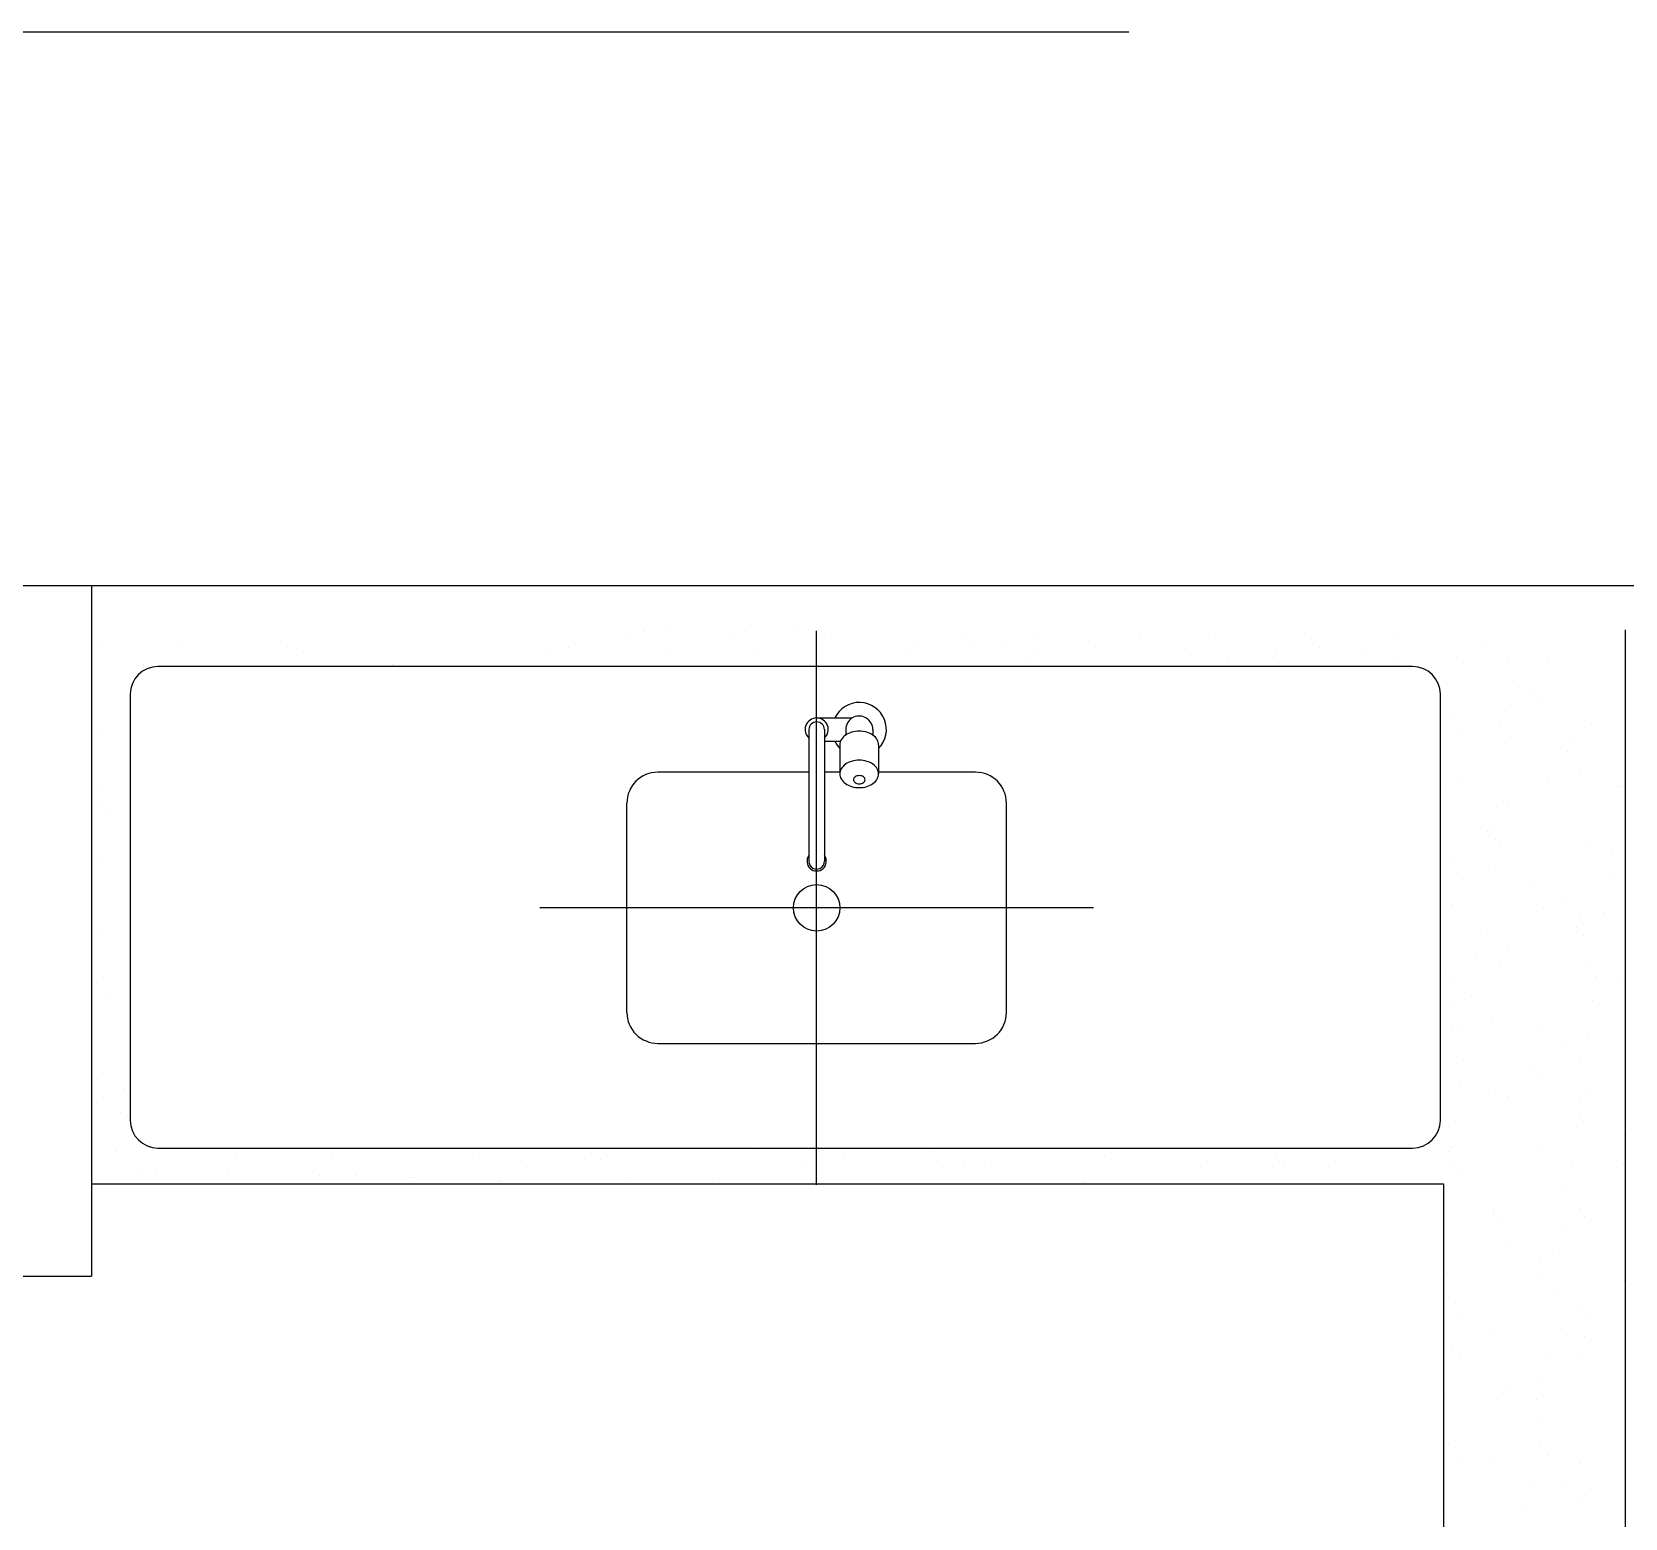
# Model space of a CAD drawing. Extents: x -109 to 1815, y -14679 to 345.
# Drawn here: x 34.534 to 36.26, y 9.682 to 11.292 of the extents above; entities that cross this region are included whole.
import ezdxf

# ---------------------------------------------------------------- set-up
doc = ezdxf.new("R2010")
doc.units = 0
doc.header["$MEASUREMENT"] = 0
doc.linetypes.add('HIDDEN', pattern=[0.375, 0.25, -0.125])
for name, color, linetype in [('COZ', 1, 'CONTINUOUS'), ('PROJCASA', 3, 'HIDDEN'), ('VARANDA', 1, 'CONTINUOUS')]:
    doc.layers.add(name, color=color, linetype=linetype)

# ---------------------------------------------------------------- blocks, each defined once
blk = doc.blocks.new('PIA-E-PL')
at = {"layer": 'COZ'}
for p, q in [((0.435, 0.245), (0.165, 0.245)), ((0.125, 0.205), (0.125, 0.08)), ((0.475, -0.205), (0.475, 0.205)), ((0.07, 0.0725), (0.077, 0.0725)), ((0.0896, 0.08), (0.1272, 0.08)), ((0.055, 0), (0.055, 0.0435)), ((0.07, 0.0375), (0.077, 0.0375)), ((0.085, 0.01), (0.085, 0.0309)), ((0.0896, 0.03), (0.1272, 0.03)), ((0.125, 0.03), (0.125, 0.01)), ((0.07, 0.01), (0.24, 0.01)), ((0.07, -0.01), (0.24, -0.01)), ((0.125, -0.01), (0.125, -0.205)), ((0.435, -0.245), (0.165, -0.245))]:
    blk.add_line(p, q, dxfattribs=at)
blk.add_lwpolyline([(0.0896, 0.08, 0.133256), (0.0832, 0.0783, 0.106756), (0.0771, 0.0727, 0.082828), (0.0734, 0.0649, 0.071352), (0.0719, 0.055, 0.071352), (0.0734, 0.0451, 0.082828), (0.0771, 0.0373, 0.106756), (0.0832, 0.0317, 0.133256), (0.0896, 0.03, 0.133256)], format="xyb", dxfattribs=at)
for points in [[(0.1272, 0.03, 0.133256), (0.1336, 0.0317, 0.106756), (0.1397, 0.0373, 0.082828), (0.1435, 0.0451, 0.071352), (0.1449, 0.055, 0.071352), (0.1435, 0.0649, 0.082828), (0.1397, 0.0727, 0.106756), (0.1336, 0.0783, 0.133256), (0.1272, 0.08, 0.133256), (0.1208, 0.0783, 0.106756), (0.1147, 0.0727, 0.082828), (0.111, 0.0649, 0.071352), (0.1095, 0.055, 0.071352), (0.111, 0.0451, 0.082828), (0.1147, 0.0373, 0.106756), (0.1208, 0.0317, 0.133256)], [(0.1347, 0.0625, 0.133256), (0.1328, 0.062, 0.106756), (0.131, 0.0603, 0.082828), (0.1298, 0.058, 0.071352), (0.1294, 0.055, 0.071352), (0.1298, 0.052, 0.082828), (0.131, 0.0497, 0.106756), (0.1328, 0.048, 0.133256), (0.1347, 0.0475, 0.133256), (0.1366, 0.048, 0.106756), (0.1385, 0.0497, 0.082828), (0.1396, 0.052, 0.071352), (0.14, 0.055, 0.071352), (0.1396, 0.058, 0.082828), (0.1385, 0.0603, 0.106756), (0.1366, 0.062, 0.133256)]]:
    blk.add_lwpolyline(points, format="xyb", close=True, dxfattribs=at)
blk.add_circle((0.3, 0), 0.03, dxfattribs=at)
for centre, radius, start, end in [((0.165, 0.205), 0.04, 90, 180), ((0.435, 0.205), 0.04, 0, 90), ((0.07, 0.055), 0.035, 45.5847, 244.6231), ((0.07, 0.055), 0.0175, 90, 204.62), ((0.045, 0.0435), 0.01, 0, 24.62), ((0.07, 0.055), 0.0175, 211.0027, 270), ((0.07, 0.055), 0.035, 295.3769, 314.4153), ((0.07, 0), 0.015, 41.8103, 318.1897), ((0.07, 0), 0.01, 90.0002, 270.0002), ((0.24, 0), 0.0125, 233.1301, 126.8699), ((0.24, 0), 0.01, 270.0001, 90.0001), ((0.165, -0.205), 0.04, 180, 270), ((0.435, -0.205), 0.04, 270, 0)]:
    blk.add_arc(centre, radius, start, end, dxfattribs=at)

msp = doc.modelspace()

# ---------------------------------------------------------------- linework, layer by layer
at = {"layer": 'PROJCASA', "ltscale": 12}
msp.add_line((32.7227, 11.2923), (55.8262, 11.2923), dxfattribs=at)
at = {"layer": 'VARANDA'}
for p, q in [((44.0727, 10.6923), (33.3227, 10.6923)), ((34.5989, 10.6923), (34.5989, 9.9445)), ((35.1788, 10.6392), (35.1788, 10.6392)), ((35.1973, 10.6431), (35.1973, 10.6431)), ((35.2258, 10.6441), (35.2258, 10.6441)), ((35.2952, 10.6399), (35.2952, 10.6399)), ((35.307, 10.6423), (35.307, 10.6423)), ((35.3593, 10.6436), (35.3593, 10.6436)), ((35.3845, 10.0436), (35.3845, 10.6436)), ((35.393, 10.6367), (35.393, 10.6367)), ((35.4909, 10.6335), (35.4909, 10.6335)), ((35.5456, 10.6417), (35.5456, 10.6417)), ((35.6199, 10.6403), (35.6199, 10.6403)), ((35.7347, 10.6367), (35.7347, 10.6367)), ((35.8161, 10.6364), (35.8161, 10.6364)), ((35.921, 10.6347), (35.921, 10.6347)), ((36.014, 10.6365), (36.014, 10.6365)), ((36.2604, 10.6445), (36.2604, 8.506)), ((34.6062, 10.6317), (34.6062, 10.6317)), ((34.6974, 10.627), (34.6974, 10.627)), ((34.8115, 10.6268), (34.8115, 10.6268)), ((34.8282, 10.6214), (34.8282, 10.6214)), ((35.0915, 10.6232), (35.0915, 10.6232)), ((35.1153, 10.6258), (35.1153, 10.6258)), ((35.2223, 10.6176), (35.2223, 10.6176)), ((35.3206, 10.6209), (35.3206, 10.6209)), ((35.4856, 10.6194), (35.4856, 10.6194)), ((35.5542, 10.6323), (35.5542, 10.6323)), ((35.5888, 10.6303), (35.5888, 10.6303)), ((35.6245, 10.6199), (35.6245, 10.6199)), ((35.6867, 10.6271), (35.6867, 10.6271)), ((35.7846, 10.6239), (35.7846, 10.6239)), ((35.8825, 10.6207), (35.8825, 10.6207)), ((35.9296, 10.6254), (35.9296, 10.6254)), ((35.9803, 10.6175), (35.9803, 10.6175)), ((36.1101, 10.6297), (36.1101, 10.6297)), ((34.6548, 10.6069), (34.6548, 10.6069)), ((36.0302, 10.6049), (34.6708, 10.6049)), ((34.9251, 10.6072), (34.9251, 10.6072)), ((35.6164, 10.6139), (35.6164, 10.6139)), ((35.8297, 10.615), (35.8297, 10.615)), ((35.8797, 10.6156), (35.8797, 10.6156)), ((36.0105, 10.6101), (36.0105, 10.6101)), ((36.0782, 10.6143), (36.0782, 10.6143)), ((36.1336, 10.614), (36.1336, 10.614)), ((36.1761, 10.6111), (36.1761, 10.6111)), ((36.1393, 10.5897), (36.1393, 10.5897)), ((34.6408, 10.5749), (34.6408, 10.1133)), ((36.0602, 10.1133), (36.0602, 10.5749)), ((36.1564, 10.5792), (36.1564, 10.5792)), ((36.165, 10.5698), (36.165, 10.5698)), ((36.0705, 10.5544), (36.0705, 10.5544)), ((36.1358, 10.5633), (36.1358, 10.5633)), ((34.6106, 10.5323), (34.6106, 10.5323)), ((36.0842, 10.5329), (36.0842, 10.5329)), ((36.1259, 10.5456), (36.1259, 10.5456)), ((36.2237, 10.5424), (36.2237, 10.5424)), ((36.1304, 10.522), (36.1304, 10.522)), ((36.1977, 10.5133), (36.1977, 10.5133)), ((36.2055, 10.5256), (36.2055, 10.5256)), ((36.0788, 10.4843), (36.0788, 10.4843)), ((36.1767, 10.4811), (36.1767, 10.4811)), ((36.2114, 10.4919), (36.2114, 10.4919)), ((34.6059, 10.4736), (34.6059, 10.4736)), ((36.0655, 10.477), (36.0655, 10.477)), ((36.2518, 10.4751), (36.2518, 10.4751)), ((36.2558, 10.4751), (36.2558, 10.4751)), ((34.6102, 10.4542), (34.6102, 10.4542)), ((34.6188, 10.4449), (34.6188, 10.4449)), ((36.1213, 10.453), (36.1213, 10.453)), ((36.1333, 10.4558), (36.1333, 10.4558)), ((36.1118, 10.4265), (36.1118, 10.4265)), ((36.1178, 10.4265), (36.1178, 10.4265)), ((36.1204, 10.4171), (36.1204, 10.4171)), ((36.1242, 10.4126), (36.1242, 10.4126)), ((36.222, 10.4094), (36.222, 10.4094)), ((34.6057, 10.3951), (34.6057, 10.3951)), ((36.0702, 10.3962), (36.0702, 10.3962)), ((36.2467, 10.4061), (36.2467, 10.4061)), ((36.0839, 10.3747), (36.0839, 10.3747)), ((36.1124, 10.3852), (36.1124, 10.3852)), ((36.2432, 10.3797), (36.2432, 10.3797)), ((36.1609, 10.3729), (36.1609, 10.3729)), ((36.0739, 10.3471), (36.0739, 10.3471)), ((36.1718, 10.3439), (36.1718, 10.3439)), ((36.1974, 10.3551), (36.1974, 10.3551)), ((36.2111, 10.3337), (36.2111, 10.3337)), ((36.2378, 10.3384), (36.2378, 10.3384)), ((34.6056, 10.3154), (34.6056, 10.3154)), ((36.1033, 10.3162), (36.1033, 10.3162)), ((36.2072, 10.3224), (36.2072, 10.3224)), ((36.2158, 10.313), (36.2158, 10.313)), ((36.0998, 10.2898), (36.0998, 10.2898)), ((36.133, 10.2976), (36.133, 10.2976)), ((36.0672, 10.2738), (36.0672, 10.2738)), ((36.1248, 10.2827), (36.1248, 10.2827)), ((36.2227, 10.2795), (36.2227, 10.2795)), ((34.604, 10.2621), (34.604, 10.2621)), ((36.0758, 10.2644), (36.0758, 10.2644)), ((36.2287, 10.2694), (36.2287, 10.2694)), ((36.2563, 10.2688), (36.2563, 10.2688)), ((36.2602, 10.2566), (36.2602, 10.2566)), ((34.6147, 10.248), (34.6147, 10.248)), ((36.0699, 10.238), (36.0699, 10.238)), ((36.0944, 10.2485), (36.0944, 10.2485)), ((36.2252, 10.2429), (36.2252, 10.2429)), ((36.1163, 10.2202), (36.1163, 10.2202)), ((36.0722, 10.2141), (36.0722, 10.2141)), ((36.0836, 10.2165), (36.0836, 10.2165)), ((36.1701, 10.2109), (36.1701, 10.2109)), ((36.1971, 10.1969), (36.1971, 10.1969)), ((36.2198, 10.2016), (36.2198, 10.2016)), ((36.0853, 10.1795), (36.0853, 10.1795)), ((36.1626, 10.1696), (36.1626, 10.1696)), ((36.2108, 10.1755), (36.2108, 10.1755)), ((34.6054, 10.1572), (34.6054, 10.1572)), ((36.0818, 10.153), (36.0818, 10.153)), ((36.1712, 10.1603), (36.1712, 10.1603)), ((34.6343, 10.1477), (34.6343, 10.1477)), ((36.1198, 10.1454), (36.1198, 10.1454)), ((36.1327, 10.1394), (36.1327, 10.1394)), ((36.2177, 10.1422), (36.2177, 10.1422)), ((34.6046, 10.1322), (34.6046, 10.1322)), ((34.6308, 10.1213), (34.6308, 10.1213)), ((36.2107, 10.1326), (36.2107, 10.1326)), ((36.2117, 10.1161), (36.2117, 10.1161)), ((36.0764, 10.1117), (36.0764, 10.1117)), ((36.2072, 10.1062), (36.2072, 10.1062)), ((36.2599, 10.0984), (36.2599, 10.0984)), ((34.6708, 10.0833), (36.0302, 10.0833)), ((35.3209, 10.0814), (35.3209, 10.0814)), ((36.0728, 10.0842), (36.0728, 10.0842)), ((36.1707, 10.081), (36.1707, 10.081)), ((34.6254, 10.08), (34.6254, 10.08)), ((34.7562, 10.0744), (34.7562, 10.0744)), ((34.8598, 10.0751), (34.8598, 10.0751)), ((35.0195, 10.0762), (35.0195, 10.0762)), ((35.0651, 10.0702), (35.0651, 10.0702)), ((35.1404, 10.077), (35.1404, 10.077)), ((35.1503, 10.0707), (35.1503, 10.0707)), ((35.3689, 10.0692), (35.3689, 10.0692)), ((35.4136, 10.0724), (35.4136, 10.0724)), ((35.5073, 10.0794), (35.5073, 10.0794)), ((35.5158, 10.07), (35.5158, 10.07)), ((35.5444, 10.0669), (35.5444, 10.0669)), ((35.5742, 10.0643), (35.5742, 10.0643)), ((35.6963, 10.0744), (35.6963, 10.0744)), ((35.8077, 10.0687), (35.8077, 10.0687)), ((35.8827, 10.0725), (35.8827, 10.0725)), ((36.0696, 10.0798), (36.0696, 10.0798)), ((36.0717, 10.0675), (36.0717, 10.0675)), ((36.2018, 10.0649), (36.2018, 10.0649)), ((36.2581, 10.0655), (36.2581, 10.0655)), ((34.6499, 10.0605), (34.6499, 10.0605)), ((34.6695, 10.0565), (34.6695, 10.0565)), ((34.7478, 10.0573), (34.7478, 10.0573)), ((34.8457, 10.0541), (34.8457, 10.0541)), ((34.885, 10.054), (34.885, 10.054)), ((34.9435, 10.0509), (34.9435, 10.0509)), ((35.0414, 10.0477), (35.0414, 10.0477)), ((35.1786, 10.0506), (35.1786, 10.0506)), ((35.2791, 10.0503), (35.2791, 10.0503)), ((35.6732, 10.0465), (35.6732, 10.0465)), ((35.878, 10.0633), (35.878, 10.0633)), ((35.8912, 10.0631), (35.8912, 10.0631)), ((35.9385, 10.0631), (35.9385, 10.0631)), ((36.0833, 10.0583), (36.0833, 10.0583)), ((34.5989, 10.0445), (36.0638, 10.0445)), ((34.6165, 10.0447), (34.6165, 10.0447)), ((35.6877, 10.0446), (35.6877, 10.0446)), ((36.0638, 10.0445), (36.0638, 8.8677)), ((36.0673, 10.0427), (36.0673, 10.0427)), ((36.1969, 10.0387), (36.1969, 10.0387)), ((36.0638, 10.0163), (36.0638, 10.0163)), ((36.1181, 10.0169), (36.1181, 10.0169)), ((36.1181, 10.0125), (36.1181, 10.0125)), ((36.2105, 10.0173), (36.2105, 10.0173)), ((36.1266, 10.0076), (36.1266, 10.0076)), ((36.1927, 9.9959), (36.1927, 9.9959)), ((36.216, 10.0093), (36.216, 10.0093)), ((36.1324, 9.9812), (36.1324, 9.9812)), ((36.1671, 9.9634), (36.1671, 9.9634)), ((36.1892, 9.9695), (36.1892, 9.9695)), ((34.4989, 9.9445), (34.5989, 9.9445)), ((36.0679, 9.947), (36.0679, 9.947)), ((36.1658, 9.9438), (36.1658, 9.9438)), ((36.1838, 9.9282), (36.1838, 9.9282)), ((36.2596, 9.9402), (36.2596, 9.9402)), ((36.0694, 9.9216), (36.0694, 9.9216)), ((36.2135, 9.9128), (36.2135, 9.9128)), ((36.083, 9.9001), (36.083, 9.9001)), ((36.222, 9.9034), (36.222, 9.9034)), ((36.1188, 9.8825), (36.1188, 9.8825)), ((36.1966, 9.8805), (36.1966, 9.8805)), ((36.2166, 9.8793), (36.2166, 9.8793)), ((36.0735, 9.8642), (36.0735, 9.8642)), ((36.1747, 9.8592), (36.1747, 9.8592)), ((36.2102, 9.8591), (36.2102, 9.8591)), ((36.0821, 9.8549), (36.0821, 9.8549)), ((36.1321, 9.823), (36.1321, 9.823)), ((36.1712, 9.8327), (36.1712, 9.8327)), ((36.0662, 9.814), (36.0662, 9.814)), ((36.1226, 9.8107), (36.1226, 9.8107)), ((36.1641, 9.8108), (36.1641, 9.8108)), ((36.1658, 9.7914), (36.1658, 9.7914)), ((36.2593, 9.782), (36.2593, 9.782)), ((36.0691, 9.7634), (36.0691, 9.7634)), ((36.1689, 9.7601), (36.1689, 9.7601)), ((36.0827, 9.7419), (36.0827, 9.7419)), ((36.1138, 9.7453), (36.1138, 9.7453)), ((36.1775, 9.7507), (36.1775, 9.7507)), ((36.2117, 9.7421), (36.2117, 9.7421)), ((36.1567, 9.7224), (36.1567, 9.7224)), ((36.1963, 9.7223), (36.1963, 9.7223)), ((36.218, 9.7065), (36.218, 9.7065)), ((36.0668, 9.6841), (36.0668, 9.6841)), ((36.1532, 9.696), (36.1532, 9.696)), ((36.2099, 9.7009), (36.2099, 9.7009))]:
    msp.add_line(p, q, dxfattribs=at)
msp.add_lwpolyline([(35.6845, 10.3436), (35.0845, 10.3436)], dxfattribs=at)
for centre, start, end in [((34.6708, 10.5749), 90, 180), ((36.0302, 10.5749), 360, 90), ((34.6708, 10.1133), 180, 270), ((36.0302, 10.1133), 270, 0)]:
    msp.add_arc(centre, 0.03, start, end, dxfattribs=at)

# ---------------------------------------------------------------- block references
at = {"layer": 'VARANDA', "xscale": 0.839144448502056, "yscale": 0.839144448502056, "zscale": 0.839144448502056, "rotation": 270}
msp.add_blockref('PIA-E-PL', (35.3845, 10.5953), dxfattribs=at)

doc.saveas('drawing.dxf')
